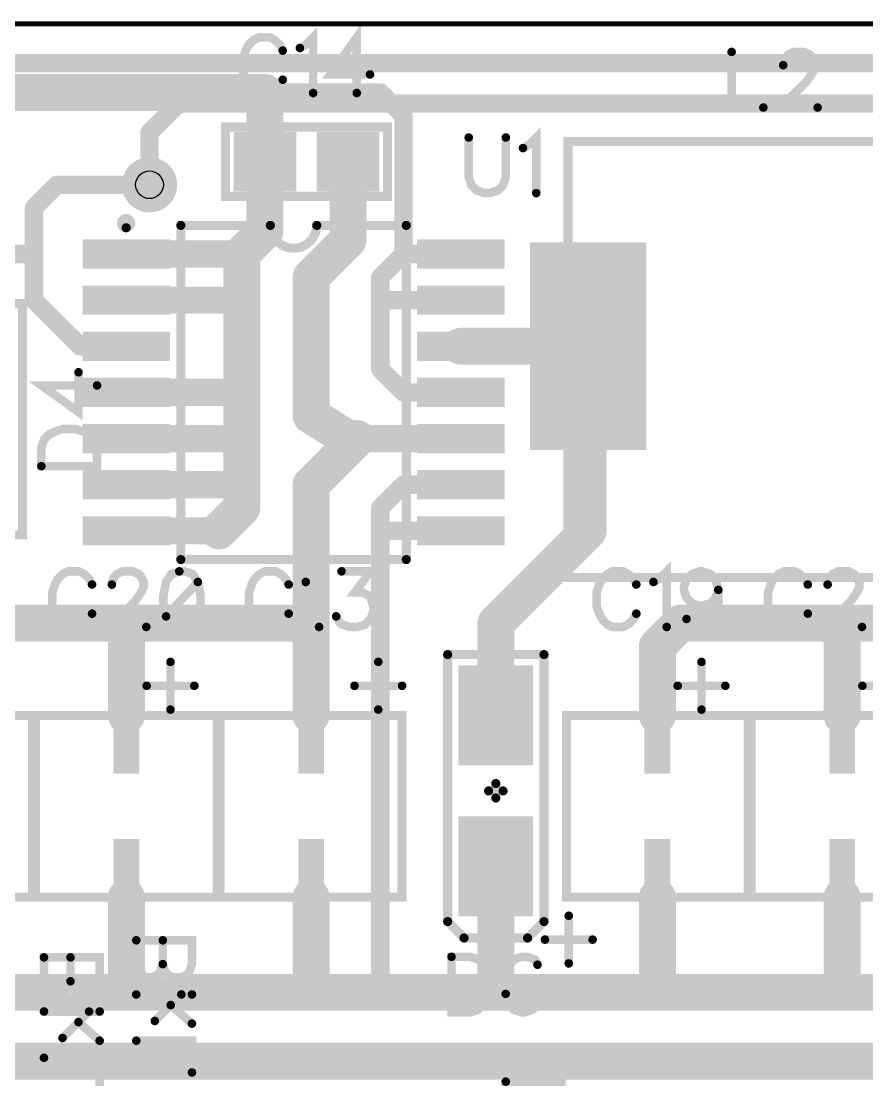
# Model space of a CAD drawing. Extents: x -88 to 103, y -135 to 135.
# Drawn here: x 32.67 to 55.92, y 80.93 to 110.07 of the extents above; entities that cross this region are included whole.
import ezdxf

# ---------------------------------------------------------------- set-up
doc = ezdxf.new("R2010")
doc.units = 0
for name, color, linetype in [('Board_Outline', 13, 'CONTINUOUS'), ('Bottom', 6, 'CONTINUOUS'), ('Drill_Bottom', 8, 'CONTINUOUS'), ('Drill_Top', 7, 'CONTINUOUS'), ('Top', 5, 'CONTINUOUS'), ('Top_Assy', 1, 'CONTINUOUS'), ('Top_Mask', 3, 'CONTINUOUS'), ('Top_Paste', 4, 'CONTINUOUS'), ('Top_Silk', 2, 'CONTINUOUS')]:
    doc.layers.add(name, color=color, linetype=linetype)

msp = doc.modelspace()

# ---------------------------------------------------------------- linework, layer by layer
at = {"layer": 'Board_Outline', "linetype": 'CONTINUOUS', "const_width": 0.14}
msp.add_lwpolyline([(-0.0005, 0), (79.9995, 0), (79.9995, 110), (-0.0005, 110), (-0.0005, 0)], dxfattribs=at)
at = {"layer": 'Bottom', "linetype": 'CONTINUOUS'}
for points, const_width in [([(21.8452, 108.9138), (59.3783, 108.9138)], 0.5), ([(36.9922, 107.8025), (36.1945, 107.0048)], 0.508), ([(58.7432, 107.8025), (36.9922, 107.8025)], 0.508), ([(36.1945, 107.0048), (36.1945, 105.5676)], 0.508)]:
    msp.add_lwpolyline(points, dxfattribs=dict(at, const_width=const_width))
for points, const_width in [([(36.8652, 107.8025, 1), (37.1192, 107.8025, 1), (36.8652, 107.8025, 1)], 0.254), ([(36.8652, 107.8025, 1), (37.1192, 107.8025, 1), (36.8652, 107.8025, 1)], 0.254), ([(36.0675, 107.0048, 1), (36.3215, 107.0048, 1), (36.0675, 107.0048, 1)], 0.254), ([(36.0675, 107.0048, 1), (36.3215, 107.0048, 1), (36.0675, 107.0048, 1)], 0.254), ([(36.5755, 105.5676, 1), (35.8135, 105.5676, 1), (36.5755, 105.5676, 1)], 0.762), ([(36.0675, 105.5676, 1), (36.3215, 105.5676, 1), (36.0675, 105.5676, 1)], 0.254)]:
    msp.add_lwpolyline(points, format="xyb", dxfattribs=dict(at, const_width=const_width))
at = {"layer": 'Drill_Bottom'}
msp.add_circle((36.1945, 105.5676), 0.381, dxfattribs=at)
at = {"layer": 'Drill_Top'}
msp.add_circle((36.1945, 105.5676), 0.381, dxfattribs=at)
at = {"layer": 'Top', "linetype": 'CONTINUOUS'}
for points, const_width in [([(27.3045, 108.1076), (39.3695, 108.1076)], 1.016), ([(39.3695, 108.1076), (39.3695, 106.2026)], 1.016), ([(39.3695, 108.1076), (42.5445, 108.1076)], 0.508), ([(42.5445, 108.1076), (43.1795, 107.4726)], 0.508), ([(43.1795, 107.4726), (43.1795, 103.6626)], 0.508), ([(39.3695, 106.2026), (39.3695, 104.2976)], 1.016), ([(41.6555, 106.2026), (41.6555, 104.0436)], 1.016), ([(33.649, 105.5676), (33.0195, 104.9382)], 0.508), ([(36.1945, 105.5676), (33.649, 105.5676)], 0.508), ([(33.0195, 104.9382), (33.0195, 103.6626)], 0.508), ([(39.3695, 104.2976), (38.7345, 103.6626)], 1.016), ([(41.6555, 104.0436), (40.6395, 103.0276)], 1.016), ([(38.7345, 103.6626), (35.5565, 103.6626)], 0.75), ([(38.7345, 102.3926), (38.7345, 103.6626)], 1.016), ([(31.7495, 103.6626), (33.0195, 103.6626)], 0.508), ([(33.0195, 103.6626), (33.0195, 102.3926)], 0.508), ([(43.1795, 103.6626), (42.5445, 103.0276)], 0.508), ([(44.7565, 103.6626), (43.1795, 103.6626)], 0.508), ([(43.1795, 103.6626), (43.1795, 103.6626)], 0.508), ([(40.6395, 103.0276), (40.6395, 99.2176)], 1.016), ([(42.5445, 103.0276), (42.5445, 102.3926)], 0.508), ([(38.7345, 99.8526), (38.7345, 102.3926)], 1.016), ([(38.7345, 102.3926), (38.7345, 102.3926)], 1.016), ([(33.0195, 102.3926), (34.2895, 101.1226)], 0.508), ([(35.5565, 102.3926), (38.7345, 102.3926)], 0.75), ([(42.5445, 102.3926), (42.5445, 100.4876)], 0.508), ([(42.5445, 102.3926), (42.5445, 102.3926)], 0.508), ([(42.5445, 102.3926), (44.7565, 102.3926)], 0.508), ([(48.2595, 101.1226), (44.7565, 101.1226)], 1.016), ([(44.7565, 101.1226), (44.7565, 101.1226)], 1.016), ([(48.2595, 96.0426), (48.2595, 101.1226)], 1.016), ([(34.2895, 101.1226), (35.5565, 101.1226)], 0.508), ([(42.5445, 100.4876), (43.1795, 99.8526)], 0.508), ([(35.5565, 99.8526), (38.7345, 99.8526)], 0.75), ([(38.7345, 98.5826), (38.7345, 99.8526)], 1.016), ([(38.7345, 99.8526), (38.7345, 99.8526)], 1.016), ([(43.1795, 99.8526), (44.7565, 99.8526)], 0.508), ([(40.6395, 99.2176), (41.6555, 98.5826)], 1.016), ([(38.7345, 97.3126), (38.7345, 98.5826)], 1.016), ([(38.7345, 98.5826), (38.7345, 98.5826)], 1.016), ([(41.9095, 98.5826), (40.6395, 97.3126)], 1.016), ([(41.6555, 98.5826), (41.9095, 98.5826)], 1.016), ([(41.9095, 98.5826), (41.9095, 98.5826)], 1.016), ([(35.5565, 98.5826), (38.7345, 98.5826)], 0.75), ([(41.9095, 98.5826), (44.7565, 98.5826)], 0.75), ([(38.7345, 97.3126), (35.5565, 97.3126)], 0.75), ([(38.7345, 96.6776), (38.7345, 97.3126)], 1.016), ([(38.7345, 97.3126), (38.7345, 97.3126)], 1.016), ([(40.6395, 97.3126), (40.6395, 93.5026)], 1.016), ([(43.1795, 97.3126), (42.5445, 96.6776)], 0.508), ([(44.7565, 97.3126), (43.1795, 97.3126)], 0.508), ([(38.0995, 96.0426), (38.7345, 96.6776)], 1.016), ([(42.5445, 96.6776), (42.5445, 96.0426)], 0.508), ([(45.7195, 93.5026), (48.2595, 96.0426)], 1.016), ([(35.5565, 96.0426), (38.0995, 96.0426)], 0.75), ([(42.5445, 96.0426), (42.5445, 83.3426)], 0.508), ([(42.5445, 96.0426), (42.5445, 96.0426)], 0.508), ([(42.5445, 96.0426), (44.7565, 96.0426)], 0.508), ([(35.5595, 93.5026), (30.4795, 93.5026)], 1.016), ([(40.6395, 93.5026), (35.5595, 93.5026)], 1.016), ([(35.5595, 90.9626), (35.5595, 93.5026)], 1.016), ([(35.5595, 93.5026), (35.5595, 93.5026)], 1.016), ([(40.6395, 93.5026), (40.6395, 90.9626)], 1.016), ([(45.7195, 90.9626), (45.7195, 93.5026)], 1.016), ([(50.7995, 93.5026), (50.1645, 92.8676)], 1.016), ([(55.2445, 93.5026), (50.7995, 93.5026)], 1.016), ([(55.2445, 90.9626), (55.2445, 93.5026)], 1.016), ([(55.2445, 93.5026), (57.1495, 93.5026)], 1.016), ([(50.1645, 92.8676), (50.1645, 90.9626)], 1.016), ([(45.7195, 86.8126), (45.7195, 83.3426)], 1.016), ([(35.5595, 83.3426), (35.5595, 85.9626)], 1.016), ([(40.6395, 83.3426), (40.6395, 85.9626)], 1.016), ([(50.1645, 83.3426), (50.1645, 85.9626)], 1.016), ([(55.2445, 85.9626), (55.2445, 83.3426)], 1.016), ([(30.4795, 83.3426), (35.5595, 83.3426)], 1.016), ([(35.5595, 83.3426), (40.6395, 83.3426)], 1.016), ([(40.6395, 83.3426), (42.5445, 83.3426)], 1.016), ([(42.5445, 83.3426), (45.7195, 83.3426)], 1.016), ([(45.7195, 83.3426), (50.1645, 83.3426)], 1.016), ([(45.7195, 83.3426), (45.7195, 83.3426)], 1.016), ([(50.1645, 83.3426), (55.2445, 83.3426)], 1.016), ([(55.2445, 83.3426), (66.0395, 83.3426)], 1.016), ([(25.5645, 81.4472), (62.3395, 81.4472)], 1.016)]:
    msp.add_lwpolyline(points, dxfattribs=dict(at, const_width=const_width))
for points, const_width in [([(39.1155, 108.1076, 1), (39.6235, 108.1076, 1), (39.1155, 108.1076, 1)], 0.508), ([(39.1155, 108.1076, 1), (39.6235, 108.1076, 1), (39.1155, 108.1076, 1)], 0.508), ([(39.2425, 108.1076, 1), (39.4965, 108.1076, 1), (39.2425, 108.1076, 1)], 0.254), ([(42.4175, 108.1076, 1), (42.6715, 108.1076, 1), (42.4175, 108.1076, 1)], 0.254), ([(42.4175, 108.1076, 1), (42.6715, 108.1076, 1), (42.4175, 108.1076, 1)], 0.254), ([(43.0525, 107.4726, 1), (43.3065, 107.4726, 1), (43.0525, 107.4726, 1)], 0.254), ([(43.0525, 107.4726, 1), (43.3065, 107.4726, 1), (43.0525, 107.4726, 1)], 0.254), ([(39.1155, 106.2026, 1), (39.6235, 106.2026, 1), (39.1155, 106.2026, 1)], 0.508), ([(39.1155, 106.2026, 1), (39.6235, 106.2026, 1), (39.1155, 106.2026, 1)], 0.508), ([(41.4015, 106.2026, 1), (41.9095, 106.2026, 1), (41.4015, 106.2026, 1)], 0.508), ([(36.5755, 105.5676, 1), (35.8135, 105.5676, 1), (36.5755, 105.5676, 1)], 0.762), ([(33.522, 105.5676, 1), (33.776, 105.5676, 1), (33.522, 105.5676, 1)], 0.254), ([(33.522, 105.5676, 1), (33.776, 105.5676, 1), (33.522, 105.5676, 1)], 0.254), ([(36.0675, 105.5676, 1), (36.3215, 105.5676, 1), (36.0675, 105.5676, 1)], 0.254), ([(32.8925, 104.9382, 1), (33.1465, 104.9382, 1), (32.8925, 104.9382, 1)], 0.254), ([(32.8925, 104.9382, 1), (33.1465, 104.9382, 1), (32.8925, 104.9382, 1)], 0.254), ([(39.1155, 104.2976, 1), (39.6235, 104.2976, 1), (39.1155, 104.2976, 1)], 0.508), ([(39.1155, 104.2976, 1), (39.6235, 104.2976, 1), (39.1155, 104.2976, 1)], 0.508), ([(41.4015, 104.0436, 1), (41.9095, 104.0436, 1), (41.4015, 104.0436, 1)], 0.508), ([(41.4015, 104.0436, 1), (41.9095, 104.0436, 1), (41.4015, 104.0436, 1)], 0.508), ([(35.369, 103.6626, 1), (35.744, 103.6626, 1), (35.369, 103.6626, 1)], 0.375), ([(38.4805, 103.6626, 1), (38.9885, 103.6626, 1), (38.4805, 103.6626, 1)], 0.508), ([(38.4805, 103.6626, 1), (38.9885, 103.6626, 1), (38.4805, 103.6626, 1)], 0.508), ([(38.547, 103.6626, 1), (38.922, 103.6626, 1), (38.547, 103.6626, 1)], 0.375), ([(32.8925, 103.6626, 1), (33.1465, 103.6626, 1), (32.8925, 103.6626, 1)], 0.254), ([(32.8925, 103.6626, 1), (33.1465, 103.6626, 1), (32.8925, 103.6626, 1)], 0.254), ([(32.8925, 103.6626, 1), (33.1465, 103.6626, 1), (32.8925, 103.6626, 1)], 0.254), ([(43.0525, 103.6626, 1), (43.3065, 103.6626, 1), (43.0525, 103.6626, 1)], 0.254), ([(43.0525, 103.6626, 1), (43.3065, 103.6626, 1), (43.0525, 103.6626, 1)], 0.254), ([(43.0525, 103.6626, 1), (43.3065, 103.6626, 1), (43.0525, 103.6626, 1)], 0.254), ([(43.0525, 103.6626, 1), (43.3065, 103.6626, 1), (43.0525, 103.6626, 1)], 0.254), ([(44.6295, 103.6626, 1), (44.8835, 103.6626, 1), (44.6295, 103.6626, 1)], 0.254), ([(40.3855, 103.0276, 1), (40.8935, 103.0276, 1), (40.3855, 103.0276, 1)], 0.508), ([(40.3855, 103.0276, 1), (40.8935, 103.0276, 1), (40.3855, 103.0276, 1)], 0.508), ([(42.4175, 103.0276, 1), (42.6715, 103.0276, 1), (42.4175, 103.0276, 1)], 0.254), ([(42.4175, 103.0276, 1), (42.6715, 103.0276, 1), (42.4175, 103.0276, 1)], 0.254), ([(38.4805, 102.3926, 1), (38.9885, 102.3926, 1), (38.4805, 102.3926, 1)], 0.508), ([(38.4805, 102.3926, 1), (38.9885, 102.3926, 1), (38.4805, 102.3926, 1)], 0.508), ([(38.4805, 102.3926, 1), (38.9885, 102.3926, 1), (38.4805, 102.3926, 1)], 0.508), ([(32.8925, 102.3926, 1), (33.1465, 102.3926, 1), (32.8925, 102.3926, 1)], 0.254), ([(32.8925, 102.3926, 1), (33.1465, 102.3926, 1), (32.8925, 102.3926, 1)], 0.254), ([(35.369, 102.3926, 1), (35.744, 102.3926, 1), (35.369, 102.3926, 1)], 0.375), ([(38.547, 102.3926, 1), (38.922, 102.3926, 1), (38.547, 102.3926, 1)], 0.375), ([(42.4175, 102.3926, 1), (42.6715, 102.3926, 1), (42.4175, 102.3926, 1)], 0.254), ([(42.4175, 102.3926, 1), (42.6715, 102.3926, 1), (42.4175, 102.3926, 1)], 0.254), ([(42.4175, 102.3926, 1), (42.6715, 102.3926, 1), (42.4175, 102.3926, 1)], 0.254), ([(42.4175, 102.3926, 1), (42.6715, 102.3926, 1), (42.4175, 102.3926, 1)], 0.254), ([(44.6295, 102.3926, 1), (44.8835, 102.3926, 1), (44.6295, 102.3926, 1)], 0.254), ([(44.5025, 101.1226, 1), (45.0105, 101.1226, 1), (44.5025, 101.1226, 1)], 0.508), ([(44.5025, 101.1226, 1), (45.0105, 101.1226, 1), (44.5025, 101.1226, 1)], 0.508), ([(48.0055, 101.1226, 1), (48.5135, 101.1226, 1), (48.0055, 101.1226, 1)], 0.508), ([(48.0055, 101.1226, 1), (48.5135, 101.1226, 1), (48.0055, 101.1226, 1)], 0.508), ([(34.1625, 101.1226, 1), (34.4165, 101.1226, 1), (34.1625, 101.1226, 1)], 0.254), ([(34.1625, 101.1226, 1), (34.4165, 101.1226, 1), (34.1625, 101.1226, 1)], 0.254), ([(35.4295, 101.1226, 1), (35.6835, 101.1226, 1), (35.4295, 101.1226, 1)], 0.254), ([(42.4175, 100.4876, 1), (42.6715, 100.4876, 1), (42.4175, 100.4876, 1)], 0.254), ([(42.4175, 100.4876, 1), (42.6715, 100.4876, 1), (42.4175, 100.4876, 1)], 0.254), ([(35.369, 99.8526, 1), (35.744, 99.8526, 1), (35.369, 99.8526, 1)], 0.375), ([(38.4805, 99.8526, 1), (38.9885, 99.8526, 1), (38.4805, 99.8526, 1)], 0.508), ([(38.4805, 99.8526, 1), (38.9885, 99.8526, 1), (38.4805, 99.8526, 1)], 0.508), ([(38.4805, 99.8526, 1), (38.9885, 99.8526, 1), (38.4805, 99.8526, 1)], 0.508), ([(38.547, 99.8526, 1), (38.922, 99.8526, 1), (38.547, 99.8526, 1)], 0.375), ([(43.0525, 99.8526, 1), (43.3065, 99.8526, 1), (43.0525, 99.8526, 1)], 0.254), ([(43.0525, 99.8526, 1), (43.3065, 99.8526, 1), (43.0525, 99.8526, 1)], 0.254), ([(44.6295, 99.8526, 1), (44.8835, 99.8526, 1), (44.6295, 99.8526, 1)], 0.254), ([(40.3855, 99.2176, 1), (40.8935, 99.2176, 1), (40.3855, 99.2176, 1)], 0.508), ([(40.3855, 99.2176, 1), (40.8935, 99.2176, 1), (40.3855, 99.2176, 1)], 0.508), ([(38.4805, 98.5826, 1), (38.9885, 98.5826, 1), (38.4805, 98.5826, 1)], 0.508), ([(38.4805, 98.5826, 1), (38.9885, 98.5826, 1), (38.4805, 98.5826, 1)], 0.508), ([(38.4805, 98.5826, 1), (38.9885, 98.5826, 1), (38.4805, 98.5826, 1)], 0.508), ([(41.4015, 98.5826, 1), (41.9095, 98.5826, 1), (41.4015, 98.5826, 1)], 0.508), ([(41.4015, 98.5826, 1), (41.9095, 98.5826, 1), (41.4015, 98.5826, 1)], 0.508), ([(41.6555, 98.5826, 1), (42.1635, 98.5826, 1), (41.6555, 98.5826, 1)], 0.508), ([(41.6555, 98.5826, 1), (42.1635, 98.5826, 1), (41.6555, 98.5826, 1)], 0.508), ([(41.6555, 98.5826, 1), (42.1635, 98.5826, 1), (41.6555, 98.5826, 1)], 0.508), ([(35.369, 98.5826, 1), (35.744, 98.5826, 1), (35.369, 98.5826, 1)], 0.375), ([(38.547, 98.5826, 1), (38.922, 98.5826, 1), (38.547, 98.5826, 1)], 0.375), ([(41.722, 98.5826, 1), (42.097, 98.5826, 1), (41.722, 98.5826, 1)], 0.375), ([(44.569, 98.5826, 1), (44.944, 98.5826, 1), (44.569, 98.5826, 1)], 0.375), ([(35.369, 97.3126, 1), (35.744, 97.3126, 1), (35.369, 97.3126, 1)], 0.375), ([(38.4805, 97.3126, 1), (38.9885, 97.3126, 1), (38.4805, 97.3126, 1)], 0.508), ([(38.4805, 97.3126, 1), (38.9885, 97.3126, 1), (38.4805, 97.3126, 1)], 0.508), ([(38.4805, 97.3126, 1), (38.9885, 97.3126, 1), (38.4805, 97.3126, 1)], 0.508), ([(38.547, 97.3126, 1), (38.922, 97.3126, 1), (38.547, 97.3126, 1)], 0.375), ([(40.3855, 97.3126, 1), (40.8935, 97.3126, 1), (40.3855, 97.3126, 1)], 0.508), ([(40.3855, 97.3126, 1), (40.8935, 97.3126, 1), (40.3855, 97.3126, 1)], 0.508), ([(43.0525, 97.3126, 1), (43.3065, 97.3126, 1), (43.0525, 97.3126, 1)], 0.254), ([(43.0525, 97.3126, 1), (43.3065, 97.3126, 1), (43.0525, 97.3126, 1)], 0.254), ([(44.6295, 97.3126, 1), (44.8835, 97.3126, 1), (44.6295, 97.3126, 1)], 0.254), ([(38.4805, 96.6776, 1), (38.9885, 96.6776, 1), (38.4805, 96.6776, 1)], 0.508), ([(38.4805, 96.6776, 1), (38.9885, 96.6776, 1), (38.4805, 96.6776, 1)], 0.508), ([(42.4175, 96.6776, 1), (42.6715, 96.6776, 1), (42.4175, 96.6776, 1)], 0.254), ([(42.4175, 96.6776, 1), (42.6715, 96.6776, 1), (42.4175, 96.6776, 1)], 0.254), ([(37.8455, 96.0426, 1), (38.3535, 96.0426, 1), (37.8455, 96.0426, 1)], 0.508), ([(48.0055, 96.0426, 1), (48.5135, 96.0426, 1), (48.0055, 96.0426, 1)], 0.508), ([(48.0055, 96.0426, 1), (48.5135, 96.0426, 1), (48.0055, 96.0426, 1)], 0.508), ([(35.369, 96.0426, 1), (35.744, 96.0426, 1), (35.369, 96.0426, 1)], 0.375), ([(37.912, 96.0426, 1), (38.287, 96.0426, 1), (37.912, 96.0426, 1)], 0.375), ([(42.4175, 96.0426, 1), (42.6715, 96.0426, 1), (42.4175, 96.0426, 1)], 0.254), ([(42.4175, 96.0426, 1), (42.6715, 96.0426, 1), (42.4175, 96.0426, 1)], 0.254), ([(42.4175, 96.0426, 1), (42.6715, 96.0426, 1), (42.4175, 96.0426, 1)], 0.254), ([(42.4175, 96.0426, 1), (42.6715, 96.0426, 1), (42.4175, 96.0426, 1)], 0.254), ([(44.6295, 96.0426, 1), (44.8835, 96.0426, 1), (44.6295, 96.0426, 1)], 0.254), ([(35.3055, 93.5026, 1), (35.8135, 93.5026, 1), (35.3055, 93.5026, 1)], 0.508), ([(35.3055, 93.5026, 1), (35.8135, 93.5026, 1), (35.3055, 93.5026, 1)], 0.508), ([(35.3055, 93.5026, 1), (35.8135, 93.5026, 1), (35.3055, 93.5026, 1)], 0.508), ([(35.3055, 93.5026, 1), (35.8135, 93.5026, 1), (35.3055, 93.5026, 1)], 0.508), ([(40.3855, 93.5026, 1), (40.8935, 93.5026, 1), (40.3855, 93.5026, 1)], 0.508), ([(40.3855, 93.5026, 1), (40.8935, 93.5026, 1), (40.3855, 93.5026, 1)], 0.508), ([(40.3855, 93.5026, 1), (40.8935, 93.5026, 1), (40.3855, 93.5026, 1)], 0.508), ([(45.4655, 93.5026, 1), (45.9735, 93.5026, 1), (45.4655, 93.5026, 1)], 0.508), ([(45.4655, 93.5026, 1), (45.9735, 93.5026, 1), (45.4655, 93.5026, 1)], 0.508), ([(50.5455, 93.5026, 1), (51.0535, 93.5026, 1), (50.5455, 93.5026, 1)], 0.508), ([(50.5455, 93.5026, 1), (51.0535, 93.5026, 1), (50.5455, 93.5026, 1)], 0.508), ([(54.9905, 93.5026, 1), (55.4985, 93.5026, 1), (54.9905, 93.5026, 1)], 0.508), ([(54.9905, 93.5026, 1), (55.4985, 93.5026, 1), (54.9905, 93.5026, 1)], 0.508), ([(54.9905, 93.5026, 1), (55.4985, 93.5026, 1), (54.9905, 93.5026, 1)], 0.508), ([(49.9105, 92.8676, 1), (50.4185, 92.8676, 1), (49.9105, 92.8676, 1)], 0.508), ([(49.9105, 92.8676, 1), (50.4185, 92.8676, 1), (49.9105, 92.8676, 1)], 0.508), ([(35.3055, 90.9626, 1), (35.8135, 90.9626, 1), (35.3055, 90.9626, 1)], 0.508), ([(40.3855, 90.9626, 1), (40.8935, 90.9626, 1), (40.3855, 90.9626, 1)], 0.508), ([(45.4655, 90.9626, 1), (45.9735, 90.9626, 1), (45.4655, 90.9626, 1)], 0.508), ([(49.9105, 90.9626, 1), (50.4185, 90.9626, 1), (49.9105, 90.9626, 1)], 0.508), ([(54.9905, 90.9626, 1), (55.4985, 90.9626, 1), (54.9905, 90.9626, 1)], 0.508), ([(45.4655, 86.8126, 1), (45.9735, 86.8126, 1), (45.4655, 86.8126, 1)], 0.508), ([(35.3055, 85.9626, 1), (35.8135, 85.9626, 1), (35.3055, 85.9626, 1)], 0.508), ([(40.3855, 85.9626, 1), (40.8935, 85.9626, 1), (40.3855, 85.9626, 1)], 0.508), ([(49.9105, 85.9626, 1), (50.4185, 85.9626, 1), (49.9105, 85.9626, 1)], 0.508), ([(54.9905, 85.9626, 1), (55.4985, 85.9626, 1), (54.9905, 85.9626, 1)], 0.508), ([(35.3055, 83.3426, 1), (35.8135, 83.3426, 1), (35.3055, 83.3426, 1)], 0.508), ([(35.3055, 83.3426, 1), (35.8135, 83.3426, 1), (35.3055, 83.3426, 1)], 0.508), ([(35.3055, 83.3426, 1), (35.8135, 83.3426, 1), (35.3055, 83.3426, 1)], 0.508), ([(40.3855, 83.3426, 1), (40.8935, 83.3426, 1), (40.3855, 83.3426, 1)], 0.508), ([(40.3855, 83.3426, 1), (40.8935, 83.3426, 1), (40.3855, 83.3426, 1)], 0.508), ([(40.3855, 83.3426, 1), (40.8935, 83.3426, 1), (40.3855, 83.3426, 1)], 0.508), ([(42.2905, 83.3426, 1), (42.7985, 83.3426, 1), (42.2905, 83.3426, 1)], 0.508), ([(42.2905, 83.3426, 1), (42.7985, 83.3426, 1), (42.2905, 83.3426, 1)], 0.508), ([(45.4655, 83.3426, 1), (45.9735, 83.3426, 1), (45.4655, 83.3426, 1)], 0.508), ([(45.4655, 83.3426, 1), (45.9735, 83.3426, 1), (45.4655, 83.3426, 1)], 0.508), ([(45.4655, 83.3426, 1), (45.9735, 83.3426, 1), (45.4655, 83.3426, 1)], 0.508), ([(45.4655, 83.3426, 1), (45.9735, 83.3426, 1), (45.4655, 83.3426, 1)], 0.508), ([(49.9105, 83.3426, 1), (50.4185, 83.3426, 1), (49.9105, 83.3426, 1)], 0.508), ([(49.9105, 83.3426, 1), (50.4185, 83.3426, 1), (49.9105, 83.3426, 1)], 0.508), ([(49.9105, 83.3426, 1), (50.4185, 83.3426, 1), (49.9105, 83.3426, 1)], 0.508), ([(54.9905, 83.3426, 1), (55.4985, 83.3426, 1), (54.9905, 83.3426, 1)], 0.508), ([(54.9905, 83.3426, 1), (55.4985, 83.3426, 1), (54.9905, 83.3426, 1)], 0.508), ([(54.9905, 83.3426, 1), (55.4985, 83.3426, 1), (54.9905, 83.3426, 1)], 0.508), ([(42.4175, 83.3426, 1), (42.6715, 83.3426, 1), (42.4175, 83.3426, 1)], 0.254)]:
    msp.add_lwpolyline(points, format="xyb", dxfattribs=dict(at, const_width=const_width))
at = {"layer": 'Top'}
for points in [[(38.6075, 106.9138), (40.1315, 106.9138), (38.6075, 105.4914), (40.1315, 105.4914)], [(40.8935, 106.9138), (42.4175, 106.9138), (40.8935, 105.4914), (42.4175, 105.4914)], [(34.4565, 103.9626), (36.6565, 103.9626), (34.4565, 103.3626), (36.6565, 103.3626)], [(43.6565, 103.9626), (45.8565, 103.9626), (43.6565, 103.3626), (45.8565, 103.3626)], [(46.7609, 103.8785), (49.7581, 103.8785), (46.7609, 98.3667), (49.7581, 98.3667)], [(34.4565, 102.6926), (36.6565, 102.6926), (34.4565, 102.0926), (36.6565, 102.0926)], [(43.6565, 102.6926), (45.8565, 102.6926), (43.6565, 102.0926), (45.8565, 102.0926)], [(34.4565, 101.4226), (36.6565, 101.4226), (34.4565, 100.8226), (36.6565, 100.8226)], [(43.6565, 101.4226), (45.8565, 101.4226), (43.6565, 100.8226), (45.8565, 100.8226)], [(34.4565, 100.1526), (36.6565, 100.1526), (34.4565, 99.5526), (36.6565, 99.5526)], [(43.6565, 100.1526), (45.8565, 100.1526), (43.6565, 99.5526), (45.8565, 99.5526)], [(34.4565, 98.8826), (36.6565, 98.8826), (34.4565, 98.2826), (36.6565, 98.2826)], [(43.6565, 98.8826), (45.8565, 98.8826), (43.6565, 98.2826), (45.8565, 98.2826)], [(34.4565, 97.6126), (36.6565, 97.6126), (34.4565, 97.0126), (36.6565, 97.0126)], [(43.6565, 97.6126), (45.8565, 97.6126), (43.6565, 97.0126), (45.8565, 97.0126)], [(34.4565, 96.3426), (36.6565, 96.3426), (34.4565, 95.7426), (36.6565, 95.7426)], [(43.6565, 96.3426), (45.8565, 96.3426), (43.6565, 95.7426), (45.8565, 95.7426)], [(35.3055, 92.4626), (35.8135, 92.4626), (35.3055, 89.4626), (35.8135, 89.4626)], [(40.3855, 92.4626), (40.8935, 92.4626), (40.3855, 89.4626), (40.8935, 89.4626)], [(49.9105, 92.4626), (50.4185, 92.4626), (49.9105, 89.4626), (50.4185, 89.4626)], [(54.9905, 92.4626), (55.4985, 92.4626), (54.9905, 89.4626), (55.4985, 89.4626)], [(44.7945, 92.2376), (46.6445, 92.2376), (44.7945, 89.6876), (46.6445, 89.6876)], [(44.7945, 88.0876), (46.6445, 88.0876), (44.7945, 85.5376), (46.6445, 85.5376)], [(35.3055, 87.4626), (35.8135, 87.4626), (35.3055, 84.4626), (35.8135, 84.4626)], [(40.3855, 87.4626), (40.8935, 87.4626), (40.3855, 84.4626), (40.8935, 84.4626)], [(49.9105, 87.4626), (50.4185, 87.4626), (49.9105, 84.4626), (50.4185, 84.4626)], [(54.9905, 87.4626), (55.4985, 87.4626), (54.9905, 84.4626), (55.4985, 84.4626)]]:
    msp.add_solid(points, dxfattribs=at)
at = {"layer": 'Top_Assy', "linetype": 'CONTINUOUS', "const_width": 0.0333}
msp.add_lwpolyline([(-0.0005, 109.9976), (79.9995, 109.9976), (79.9995, 73.9976), (-0.0005, 73.9976), (-0.0005, 109.9976)], dxfattribs=at)
at = {"layer": 'Top_Mask'}
for points in [[(38.5055, 107.0158), (40.2335, 107.0158), (38.5055, 105.3894), (40.2335, 105.3894)], [(40.7915, 107.0158), (42.5195, 107.0158), (40.7915, 105.3894), (42.5195, 105.3894)], [(34.3545, 104.0646), (36.7585, 104.0646), (34.3545, 103.2606), (36.7585, 103.2606)], [(43.5545, 104.0646), (45.9585, 104.0646), (43.5545, 103.2606), (45.9585, 103.2606)], [(46.6589, 103.9805), (49.8601, 103.9805), (46.6589, 98.2647), (49.8601, 98.2647)], [(34.3545, 102.7946), (36.7585, 102.7946), (34.3545, 101.9906), (36.7585, 101.9906)], [(43.5545, 102.7946), (45.9585, 102.7946), (43.5545, 101.9906), (45.9585, 101.9906)], [(34.3545, 101.5246), (36.7585, 101.5246), (34.3545, 100.7206), (36.7585, 100.7206)], [(43.5545, 101.5246), (45.9585, 101.5246), (43.5545, 100.7206), (45.9585, 100.7206)], [(34.3545, 100.2546), (36.7585, 100.2546), (34.3545, 99.4506), (36.7585, 99.4506)], [(43.5545, 100.2546), (45.9585, 100.2546), (43.5545, 99.4506), (45.9585, 99.4506)], [(34.3545, 98.9846), (36.7585, 98.9846), (34.3545, 98.1806), (36.7585, 98.1806)], [(43.5545, 98.9846), (45.9585, 98.9846), (43.5545, 98.1806), (45.9585, 98.1806)], [(34.3545, 97.7146), (36.7585, 97.7146), (34.3545, 96.9106), (36.7585, 96.9106)], [(43.5545, 97.7146), (45.9585, 97.7146), (43.5545, 96.9106), (45.9585, 96.9106)], [(34.3545, 96.4446), (36.7585, 96.4446), (34.3545, 95.6406), (36.7585, 95.6406)], [(43.5545, 96.4446), (45.9585, 96.4446), (43.5545, 95.6406), (45.9585, 95.6406)], [(35.2035, 92.5646), (35.9155, 92.5646), (35.2035, 89.3606), (35.9155, 89.3606)], [(40.2835, 92.5646), (40.9955, 92.5646), (40.2835, 89.3606), (40.9955, 89.3606)], [(49.8085, 92.5646), (50.5205, 92.5646), (49.8085, 89.3606), (50.5205, 89.3606)], [(54.8885, 92.5646), (55.6005, 92.5646), (54.8885, 89.3606), (55.6005, 89.3606)], [(44.6925, 92.3396), (46.7465, 92.3396), (44.6925, 89.5856), (46.7465, 89.5856)], [(44.6925, 88.1896), (46.7465, 88.1896), (44.6925, 85.4356), (46.7465, 85.4356)], [(35.2035, 87.5646), (35.9155, 87.5646), (35.2035, 84.3606), (35.9155, 84.3606)], [(40.2835, 87.5646), (40.9955, 87.5646), (40.2835, 84.3606), (40.9955, 84.3606)], [(49.8085, 87.5646), (50.5205, 87.5646), (49.8085, 84.3606), (50.5205, 84.3606)], [(54.8885, 87.5646), (55.6005, 87.5646), (54.8885, 84.3606), (55.6005, 84.3606)]]:
    msp.add_solid(points, dxfattribs=at)
at = {"layer": 'Top_Paste'}
for points in [[(38.6075, 106.9138), (40.1315, 106.9138), (38.6075, 105.4914), (40.1315, 105.4914)], [(40.8935, 106.9138), (42.4175, 106.9138), (40.8935, 105.4914), (42.4175, 105.4914)], [(34.4565, 103.9626), (36.6565, 103.9626), (34.4565, 103.3626), (36.6565, 103.3626)], [(43.6565, 103.9626), (45.8565, 103.9626), (43.6565, 103.3626), (45.8565, 103.3626)], [(46.7609, 103.8785), (49.7581, 103.8785), (46.7609, 98.3667), (49.7581, 98.3667)], [(34.4565, 102.6926), (36.6565, 102.6926), (34.4565, 102.0926), (36.6565, 102.0926)], [(43.6565, 102.6926), (45.8565, 102.6926), (43.6565, 102.0926), (45.8565, 102.0926)], [(34.4565, 101.4226), (36.6565, 101.4226), (34.4565, 100.8226), (36.6565, 100.8226)], [(43.6565, 101.4226), (45.8565, 101.4226), (43.6565, 100.8226), (45.8565, 100.8226)], [(34.4565, 100.1526), (36.6565, 100.1526), (34.4565, 99.5526), (36.6565, 99.5526)], [(43.6565, 100.1526), (45.8565, 100.1526), (43.6565, 99.5526), (45.8565, 99.5526)], [(34.4565, 98.8826), (36.6565, 98.8826), (34.4565, 98.2826), (36.6565, 98.2826)], [(43.6565, 98.8826), (45.8565, 98.8826), (43.6565, 98.2826), (45.8565, 98.2826)], [(34.4565, 97.6126), (36.6565, 97.6126), (34.4565, 97.0126), (36.6565, 97.0126)], [(43.6565, 97.6126), (45.8565, 97.6126), (43.6565, 97.0126), (45.8565, 97.0126)], [(34.4565, 96.3426), (36.6565, 96.3426), (34.4565, 95.7426), (36.6565, 95.7426)], [(43.6565, 96.3426), (45.8565, 96.3426), (43.6565, 95.7426), (45.8565, 95.7426)], [(35.3055, 92.4626), (35.8135, 92.4626), (35.3055, 89.4626), (35.8135, 89.4626)], [(40.3855, 92.4626), (40.8935, 92.4626), (40.3855, 89.4626), (40.8935, 89.4626)], [(49.9105, 92.4626), (50.4185, 92.4626), (49.9105, 89.4626), (50.4185, 89.4626)], [(54.9905, 92.4626), (55.4985, 92.4626), (54.9905, 89.4626), (55.4985, 89.4626)], [(44.7945, 92.2376), (46.6445, 92.2376), (44.7945, 89.6876), (46.6445, 89.6876)], [(44.7945, 88.0876), (46.6445, 88.0876), (44.7945, 85.5376), (46.6445, 85.5376)], [(35.3055, 87.4626), (35.8135, 87.4626), (35.3055, 84.4626), (35.8135, 84.4626)], [(40.3855, 87.4626), (40.8935, 87.4626), (40.3855, 84.4626), (40.8935, 84.4626)], [(49.9105, 87.4626), (50.4185, 87.4626), (49.9105, 84.4626), (50.4185, 84.4626)], [(54.9905, 87.4626), (55.4985, 87.4626), (54.9905, 84.4626), (55.4985, 84.4626)]]:
    msp.add_solid(points, dxfattribs=at)
at = {"layer": 'Top_Silk', "linetype": 'CONTINUOUS'}
for points, const_width in [([(40.3298, 109.3306), (40.4763, 109.4047), (40.6953, 109.622), (40.6953, 108.0924)], 0.2353), ([(41.8953, 108.0924), (41.8953, 109.622), (41.1659, 108.6029), (42.2592, 108.6029)], 0.2353), ([(39.8592, 109.2599), (39.7867, 109.4047), (39.6402, 109.5513), (39.4953, 109.6237), (39.2038, 109.6237), (39.0573, 109.5513), (38.9124, 109.4047), (38.8383, 109.2599), (38.7658, 109.0409), (38.7658, 108.6753), (38.8383, 108.458), (38.9124, 108.3114), (39.0573, 108.1665), (39.2038, 108.0924), (39.4953, 108.0924), (39.6402, 108.1665), (39.7867, 108.3114), (39.8592, 108.458)], 0.2353), ([(52.2041, 109.2247), (52.2041, 107.6934), (53.0785, 107.6934)], 0.2353), ([(53.6232, 108.8592), (53.6232, 108.9316), (53.6956, 109.0782), (53.768, 109.1506), (53.9146, 109.223), (54.206, 109.223), (54.3509, 109.1506), (54.4234, 109.0782), (54.4975, 108.9316), (54.4975, 108.7867), (54.4234, 108.6402), (54.2785, 108.4229), (53.549, 107.6934), (54.5699, 107.6934)], 0.2353), ([(42.7385, 105.2486), (38.2865, 105.2486), (38.2865, 107.1566), (42.7385, 107.1566), (42.7385, 105.2486)], 0.25), ([(44.9742, 106.8696), (44.9742, 105.7763), (45.0466, 105.5573), (45.1932, 105.4124), (45.4122, 105.3383), (45.5571, 105.3383), (45.7761, 105.4124), (45.9226, 105.5573), (45.9951, 105.7763), (45.9951, 106.8696)], 0.2353), ([(46.4656, 106.5765), (46.6122, 106.6506), (46.8312, 106.8679), (46.8312, 105.3383)], 0.2353), ([(47.7045, 106.7576), (58.7051, 106.7576), (58.7051, 94.7576), (47.7045, 94.7576), (47.7045, 106.7576)], 0.25), ([(35.5509, 104.3844), (35.5901, 104.3906), (35.6254, 104.4086), (35.6534, 104.4366), (35.6714, 104.4719), (35.6776, 104.5111), (35.6714, 104.5502), (35.6534, 104.5855), (35.6254, 104.6136), (35.5901, 104.6316), (35.5509, 104.6378), (35.5118, 104.6316), (35.4765, 104.6136), (35.4484, 104.5855), (35.4304, 104.5502), (35.4242, 104.5111), (35.4304, 104.4719), (35.4484, 104.4366), (35.4765, 104.4086), (35.5118, 104.3906), (35.5509, 104.3844)], 0.25), ([(37.0557, 104.4501), (37.0557, 95.2528)], 0.25), ([(37.0557, 104.4501), (39.5181, 104.4501)], 0.25), ([(39.5181, 104.4501), (39.5273, 104.3513), (39.5517, 104.2551), (39.5908, 104.1639), (39.6434, 104.0798), (39.7085, 104.0049), (39.7844, 103.9409), (39.8693, 103.8895), (39.9611, 103.8519), (40.0576, 103.829), (40.1565, 103.8213), (40.2555, 103.829), (40.352, 103.8519), (40.4438, 103.8895), (40.5287, 103.9409), (40.6046, 104.0049), (40.6696, 104.0798), (40.7223, 104.1639), (40.7613, 104.2551), (40.7857, 104.3513), (40.7949, 104.4501)], 0.25), ([(40.7949, 104.4501), (43.2573, 104.4501)], 0.25), ([(43.2573, 104.4501), (43.2573, 95.2528)], 0.25), ([(32.7045, 102.2959), (29.5245, 102.2959), (29.5245, 95.9359), (32.7045, 95.9359), (32.7045, 102.2959)], 0.25), ([(34.7528, 100.0444), (33.2231, 100.0444), (34.2423, 99.315), (34.2423, 100.4083)], 0.2353), ([(33.2214, 97.8235), (34.7527, 97.8235), (34.7528, 98.334), (34.6786, 98.553), (34.5338, 98.6995), (34.3872, 98.772), (34.1699, 98.8444), (33.8043, 98.8444), (33.5853, 98.772), (33.4404, 98.6995), (33.2939, 98.553), (33.2214, 98.334), (33.2214, 97.8235)], 0.2353), ([(37.0557, 95.2528), (43.2573, 95.2528)], 0.25), ([(34.6147, 94.5659), (34.5423, 94.7107), (34.3957, 94.8573), (34.2508, 94.9297), (33.9594, 94.9297), (33.8128, 94.8573), (33.668, 94.7107), (33.5938, 94.5659), (33.5214, 94.3469), (33.5214, 93.9813), (33.5938, 93.764), (33.668, 93.6174), (33.8128, 93.4725), (33.9594, 93.3984), (34.2508, 93.3984), (34.3957, 93.4725), (34.5423, 93.6174), (34.6147, 93.764)], 0.2353), ([(35.1594, 94.5642), (35.1594, 94.6366), (35.2319, 94.7832), (35.3043, 94.8556), (35.4509, 94.928), (35.7423, 94.928), (35.8872, 94.8556), (35.9596, 94.7832), (36.0338, 94.6366), (36.0338, 94.4917), (35.9596, 94.3452), (35.8148, 94.1279), (35.0853, 93.3984), (36.1062, 93.3984)], 0.2353), ([(37.0148, 94.928), (36.7958, 94.8556), (36.6492, 94.6366), (36.5768, 94.2727), (36.5768, 94.0537), (36.6492, 93.6899), (36.7958, 93.4709), (37.0148, 93.3984), (37.1597, 93.3984), (37.3787, 93.4709), (37.5235, 93.6899), (37.5977, 94.0537), (37.5977, 94.2727), (37.5235, 94.6366), (37.3787, 94.8556), (37.1597, 94.928), (37.0148, 94.928)], 0.2353), ([(40.0224, 94.5659), (39.9499, 94.7107), (39.8034, 94.8573), (39.6585, 94.9297), (39.3671, 94.9297), (39.2205, 94.8573), (39.0756, 94.7107), (39.0015, 94.5659), (38.9291, 94.3469), (38.9291, 93.9813), (39.0015, 93.764), (39.0756, 93.6174), (39.2205, 93.4725), (39.3671, 93.3984), (39.6585, 93.3984), (39.8034, 93.4725), (39.9499, 93.6174), (40.0224, 93.764)], 0.2353), ([(40.493, 94.6366), (40.6395, 94.7107), (40.8585, 94.928), (40.8585, 93.3984)], 0.2353), ([(41.4757, 94.928), (42.2759, 94.928), (41.8396, 94.3452), (42.0586, 94.3452), (42.2034, 94.2727), (42.2759, 94.2003), (42.35, 93.9813), (42.35, 93.8364), (42.2759, 93.6174), (42.131, 93.4709), (41.912, 93.3984), (41.693, 93.3984), (41.4757, 93.4709), (41.4032, 93.545), (41.3291, 93.6899)], 0.2353), ([(49.5836, 94.5659), (49.5112, 94.7107), (49.3646, 94.8573), (49.2197, 94.9297), (48.9283, 94.9297), (48.7817, 94.8573), (48.6368, 94.7107), (48.5627, 94.5659), (48.4903, 94.3469), (48.4903, 93.9813), (48.5627, 93.764), (48.6368, 93.6174), (48.7817, 93.4725), (48.9283, 93.3984), (49.2197, 93.3984), (49.3646, 93.4725), (49.5112, 93.6174), (49.5836, 93.764)], 0.2353), ([(50.0542, 94.6366), (50.2008, 94.7107), (50.4198, 94.928), (50.4198, 93.3984)], 0.2353), ([(51.8388, 94.4193), (51.7647, 94.2003), (51.6198, 94.0537), (51.4008, 93.9813), (51.3283, 93.9813), (51.1093, 94.0537), (50.9645, 94.2003), (50.8903, 94.4193), (50.8903, 94.4917), (50.9645, 94.7107), (51.1093, 94.8556), (51.3283, 94.928), (51.4008, 94.928), (51.6198, 94.8556), (51.7647, 94.7107), (51.8388, 94.4193), (51.8388, 94.0537), (51.7647, 93.6899), (51.6198, 93.4709), (51.4008, 93.3984), (51.2559, 93.3984), (51.0369, 93.4709), (50.9645, 93.6174)], 0.2353), ([(54.2997, 94.5659), (54.2273, 94.7107), (54.0807, 94.8573), (53.9358, 94.9297), (53.6444, 94.9297), (53.4978, 94.8573), (53.353, 94.7107), (53.2788, 94.5659), (53.2064, 94.3469), (53.2064, 93.9813), (53.2788, 93.764), (53.353, 93.6174), (53.4978, 93.4725), (53.6444, 93.3984), (53.9358, 93.3984), (54.0807, 93.4725), (54.2273, 93.6174), (54.2997, 93.764)], 0.2353), ([(54.8444, 94.5642), (54.8444, 94.6366), (54.9169, 94.7832), (54.9893, 94.8556), (55.1359, 94.928), (55.4273, 94.928), (55.5722, 94.8556), (55.6446, 94.7832), (55.7188, 94.6366), (55.7188, 94.4917), (55.6446, 94.3452), (55.4998, 94.1279), (54.7703, 93.3984), (55.7912, 93.3984)], 0.2353), ([(37.5235, 94.6366), (36.6492, 93.6899)], 0.2353), ([(44.3945, 92.6376), (44.3945, 85.29)], 0.25), ([(44.3945, 92.6376), (47.0445, 92.6376)], 0.25), ([(47.0445, 92.6376), (47.0445, 85.29)], 0.25), ([(36.7714, 92.4364), (36.7714, 91.1241)], 0.2353), ([(42.4864, 92.4364), (42.4864, 91.1241)], 0.2353), ([(51.3764, 92.4364), (51.3764, 91.1241)], 0.2353), ([(36.1161, 91.7794), (37.4284, 91.7794)], 0.2353), ([(41.8311, 91.7794), (43.1434, 91.7794)], 0.2353), ([(50.7211, 91.7794), (52.0334, 91.7794)], 0.2353), ([(55.8011, 91.7794), (57.1134, 91.7794)], 0.2353), ([(32.9795, 90.9626), (27.9795, 90.9626), (27.9795, 85.9626), (32.9795, 85.9626), (32.9795, 90.9626)], 0.25), ([(38.0595, 90.9626), (33.0595, 90.9626), (33.0595, 85.9626), (38.0595, 85.9626), (38.0595, 90.9626)], 0.25), ([(43.1395, 90.9626), (38.1395, 90.9626), (38.1395, 85.9626), (43.1395, 85.9626), (43.1395, 90.9626)], 0.25), ([(52.6645, 90.9626), (47.6645, 90.9626), (47.6645, 85.9626), (52.6645, 85.9626), (52.6645, 90.9626)], 0.25), ([(57.7445, 90.9626), (52.7445, 90.9626), (52.7445, 85.9626), (57.7445, 85.9626), (57.7445, 90.9626)], 0.25), ([(45.7195, 89.0886), (45.7195, 88.6908)], 0.25), ([(45.5208, 88.8858), (45.9183, 88.8858)], 0.25), ([(44.3945, 85.29), (44.845, 84.8376)], 0.25), ([(47.0445, 85.29), (46.594, 84.8376)], 0.25), ([(47.7255, 85.4505), (47.7255, 84.1382)], 0.2353), ([(35.8305, 84.775), (37.3618, 84.775), (37.3618, 84.118), (37.2877, 83.899), (37.2153, 83.8266), (37.0704, 83.7542), (36.8514, 83.7542), (36.7048, 83.8266), (36.6324, 83.899), (36.56, 84.118), (36.4858, 83.899), (36.4134, 83.8266), (36.2685, 83.7542), (36.122, 83.7542), (35.9771, 83.8266), (35.903, 83.899), (35.8305, 84.118), (35.8305, 84.775)], 0.2353), ([(36.56, 84.775), (36.56, 84.118)], 0.2353), ([(44.845, 84.8376), (46.594, 84.8376)], 0.25), ([(47.0702, 84.7935), (48.3825, 84.7935)], 0.2353), ([(33.2921, 84.305), (34.8234, 84.305), (34.8234, 83.648), (34.7493, 83.429), (34.6769, 83.3566), (34.532, 83.2841), (34.313, 83.2841), (34.1664, 83.3566), (34.094, 83.429), (34.0215, 83.648), (33.9474, 83.429), (33.875, 83.3566), (33.7301, 83.2841), (33.5835, 83.2841), (33.4387, 83.3566), (33.3645, 83.429), (33.2921, 83.648), (33.2921, 84.305)], 0.2353), ([(34.0215, 84.305), (34.0215, 83.648)], 0.2353), ([(44.5004, 84.3207), (44.5004, 82.7894), (45.0109, 82.7894), (45.2299, 82.8635), (45.3764, 83.0084), (45.4489, 83.1549), (45.5213, 83.3723), (45.5213, 83.7378), (45.4489, 83.9568), (45.3764, 84.1017), (45.2299, 84.2483), (45.0109, 84.3207), (44.5004, 84.3207)], 0.2353), ([(46.8662, 84.1017), (46.7938, 84.2466), (46.5748, 84.319), (46.4299, 84.319), (46.2109, 84.2466), (46.0643, 84.0276), (45.9919, 83.6637), (45.9919, 83.2998), (46.0643, 83.0084), (46.2109, 82.8618), (46.4299, 82.7894), (46.5023, 82.7894), (46.7196, 82.8618), (46.8662, 83.0084), (46.9386, 83.2274), (46.9386, 83.2998), (46.8662, 83.5188), (46.7196, 83.6637), (46.5023, 83.7361), (46.4299, 83.7361), (46.2109, 83.6637), (46.0643, 83.5188), (45.9919, 83.2998)], 0.2353), ([(35.8305, 83.2836), (37.3618, 83.2836)], 0.2353), ([(36.341, 82.5541), (37.0704, 83.2836)], 0.2353), ([(36.779, 82.9921), (37.3618, 82.4817)], 0.2353), ([(33.2921, 82.8136), (34.8234, 82.8136)], 0.2353), ([(33.8025, 82.0841), (34.532, 82.8136)], 0.2353), ([(34.2405, 82.5221), (34.8234, 82.0117)], 0.2353), ([(35.8305, 82.0111), (37.3618, 82.0111), (37.3618, 81.1368)], 0.2353), ([(33.2921, 81.5411), (34.8234, 81.5411), (34.8234, 80.6668)], 0.2353), ([(45.9924, 80.8852), (47.5237, 80.8852), (47.5237, 80.3748), (47.4496, 80.1558), (47.3047, 80.0092), (47.1582, 79.9368), (46.9409, 79.8643), (46.5753, 79.8643), (46.3563, 79.9368), (46.2114, 80.0092), (46.0649, 80.1558), (45.9924, 80.3748), (45.9924, 80.8852)], 0.2353)]:
    msp.add_lwpolyline(points, dxfattribs=dict(at, const_width=const_width))
for points, const_width in [([(39.8003, 109.2599, 1), (39.918, 109.2599, 1), (39.8003, 109.2599, 1)], 0.1176), ([(40.2709, 109.3306, 1), (40.3886, 109.3306, 1), (40.2709, 109.3306, 1)], 0.1176), ([(52.1453, 109.2247, 1), (52.263, 109.2247, 1), (52.1453, 109.2247, 1)], 0.1176), ([(53.5643, 108.8592, 1), (53.682, 108.8592, 1), (53.5643, 108.8592, 1)], 0.1176), ([(42.2004, 108.6029, 1), (42.318, 108.6029, 1), (42.2004, 108.6029, 1)], 0.1176), ([(39.8003, 108.458, 1), (39.918, 108.458, 1), (39.8003, 108.458, 1)], 0.1176), ([(40.6365, 108.0924, 1), (40.7541, 108.0924, 1), (40.6365, 108.0924, 1)], 0.1176), ([(41.8365, 108.0924, 1), (41.9542, 108.0924, 1), (41.8365, 108.0924, 1)], 0.1176), ([(53.0196, 107.6934, 1), (53.1373, 107.6934, 1), (53.0196, 107.6934, 1)], 0.1176), ([(54.5111, 107.6934, 1), (54.6287, 107.6934, 1), (54.5111, 107.6934, 1)], 0.1176), ([(44.9154, 106.8696, 1), (45.033, 106.8696, 1), (44.9154, 106.8696, 1)], 0.1176), ([(45.9362, 106.8696, 1), (46.0539, 106.8696, 1), (45.9362, 106.8696, 1)], 0.1176), ([(46.4068, 106.5765, 1), (46.5245, 106.5765, 1), (46.4068, 106.5765, 1)], 0.1176), ([(46.7724, 105.3383, 1), (46.89, 105.3383, 1), (46.7724, 105.3383, 1)], 0.1176), ([(35.4884, 104.3844, 1), (35.6134, 104.3844, 1), (35.4884, 104.3844, 1)], 0.125), ([(36.9932, 104.4501, 1), (37.1182, 104.4501, 1), (36.9932, 104.4501, 1)], 0.125), ([(36.9932, 104.4501, 1), (37.1182, 104.4501, 1), (36.9932, 104.4501, 1)], 0.125), ([(39.4556, 104.4501, 1), (39.5806, 104.4501, 1), (39.4556, 104.4501, 1)], 0.125), ([(39.4556, 104.4501, 1), (39.5806, 104.4501, 1), (39.4556, 104.4501, 1)], 0.125), ([(40.7324, 104.4501, 1), (40.8574, 104.4501, 1), (40.7324, 104.4501, 1)], 0.125), ([(40.7324, 104.4501, 1), (40.8574, 104.4501, 1), (40.7324, 104.4501, 1)], 0.125), ([(43.1948, 104.4501, 1), (43.3198, 104.4501, 1), (43.1948, 104.4501, 1)], 0.125), ([(43.1948, 104.4501, 1), (43.3198, 104.4501, 1), (43.1948, 104.4501, 1)], 0.125), ([(34.1835, 100.4083, 1), (34.3011, 100.4083, 1), (34.1835, 100.4083, 1)], 0.1176), ([(34.6939, 100.0444, 1), (34.8116, 100.0444, 1), (34.6939, 100.0444, 1)], 0.1176), ([(33.1626, 97.8235, 1), (33.2803, 97.8235, 1), (33.1626, 97.8235, 1)], 0.1176), ([(36.9932, 95.2528, 1), (37.1182, 95.2528, 1), (36.9932, 95.2528, 1)], 0.125), ([(36.9932, 95.2528, 1), (37.1182, 95.2528, 1), (36.9932, 95.2528, 1)], 0.125), ([(43.1948, 95.2528, 1), (43.3198, 95.2528, 1), (43.1948, 95.2528, 1)], 0.125), ([(43.1948, 95.2528, 1), (43.3198, 95.2528, 1), (43.1948, 95.2528, 1)], 0.125), ([(36.956, 94.928, 1), (37.0736, 94.928, 1), (36.956, 94.928, 1)], 0.1176), ([(41.4169, 94.928, 1), (41.5345, 94.928, 1), (41.4169, 94.928, 1)], 0.1176), ([(37.4647, 94.6366, 1), (37.5824, 94.6366, 1), (37.4647, 94.6366, 1)], 0.1176), ([(40.4341, 94.6366, 1), (40.5518, 94.6366, 1), (40.4341, 94.6366, 1)], 0.1176), ([(49.9954, 94.6366, 1), (50.113, 94.6366, 1), (49.9954, 94.6366, 1)], 0.1176), ([(34.5559, 94.5659, 1), (34.6735, 94.5659, 1), (34.5559, 94.5659, 1)], 0.1176), ([(35.1006, 94.5642, 1), (35.2183, 94.5642, 1), (35.1006, 94.5642, 1)], 0.1176), ([(39.9636, 94.5659, 1), (40.0812, 94.5659, 1), (39.9636, 94.5659, 1)], 0.1176), ([(49.5248, 94.5659, 1), (49.6424, 94.5659, 1), (49.5248, 94.5659, 1)], 0.1176), ([(51.78, 94.4193, 1), (51.8976, 94.4193, 1), (51.78, 94.4193, 1)], 0.1176), ([(54.2409, 94.5659, 1), (54.3585, 94.5659, 1), (54.2409, 94.5659, 1)], 0.1176), ([(54.7856, 94.5642, 1), (54.9033, 94.5642, 1), (54.7856, 94.5642, 1)], 0.1176), ([(34.5559, 93.764, 1), (34.6735, 93.764, 1), (34.5559, 93.764, 1)], 0.1176), ([(39.9636, 93.764, 1), (40.0812, 93.764, 1), (39.9636, 93.764, 1)], 0.1176), ([(49.5248, 93.764, 1), (49.6424, 93.764, 1), (49.5248, 93.764, 1)], 0.1176), ([(54.2409, 93.764, 1), (54.3585, 93.764, 1), (54.2409, 93.764, 1)], 0.1176), ([(36.5904, 93.6899, 1), (36.708, 93.6899, 1), (36.5904, 93.6899, 1)], 0.1176), ([(41.2703, 93.6899, 1), (41.3879, 93.6899, 1), (41.2703, 93.6899, 1)], 0.1176), ([(50.9056, 93.6174, 1), (51.0233, 93.6174, 1), (50.9056, 93.6174, 1)], 0.1176), ([(36.0474, 93.3984, 1), (36.165, 93.3984, 1), (36.0474, 93.3984, 1)], 0.1176), ([(40.7997, 93.3984, 1), (40.9174, 93.3984, 1), (40.7997, 93.3984, 1)], 0.1176), ([(50.3609, 93.3984, 1), (50.4786, 93.3984, 1), (50.3609, 93.3984, 1)], 0.1176), ([(55.7324, 93.3984, 1), (55.85, 93.3984, 1), (55.7324, 93.3984, 1)], 0.1176), ([(44.332, 92.6376, 1), (44.457, 92.6376, 1), (44.332, 92.6376, 1)], 0.125), ([(44.332, 92.6376, 1), (44.457, 92.6376, 1), (44.332, 92.6376, 1)], 0.125), ([(46.982, 92.6376, 1), (47.107, 92.6376, 1), (46.982, 92.6376, 1)], 0.125), ([(46.982, 92.6376, 1), (47.107, 92.6376, 1), (46.982, 92.6376, 1)], 0.125), ([(36.7126, 92.4364, 1), (36.8303, 92.4364, 1), (36.7126, 92.4364, 1)], 0.1176), ([(42.4276, 92.4364, 1), (42.5453, 92.4364, 1), (42.4276, 92.4364, 1)], 0.1176), ([(51.3176, 92.4364, 1), (51.4353, 92.4364, 1), (51.3176, 92.4364, 1)], 0.1176), ([(36.0573, 91.7794, 1), (36.1749, 91.7794, 1), (36.0573, 91.7794, 1)], 0.1176), ([(37.3696, 91.7794, 1), (37.4873, 91.7794, 1), (37.3696, 91.7794, 1)], 0.1176), ([(41.7723, 91.7794, 1), (41.8899, 91.7794, 1), (41.7723, 91.7794, 1)], 0.1176), ([(43.0846, 91.7794, 1), (43.2023, 91.7794, 1), (43.0846, 91.7794, 1)], 0.1176), ([(50.6623, 91.7794, 1), (50.7799, 91.7794, 1), (50.6623, 91.7794, 1)], 0.1176), ([(51.9746, 91.7794, 1), (52.0923, 91.7794, 1), (51.9746, 91.7794, 1)], 0.1176), ([(55.7423, 91.7794, 1), (55.8599, 91.7794, 1), (55.7423, 91.7794, 1)], 0.1176), ([(36.7126, 91.1241, 1), (36.8303, 91.1241, 1), (36.7126, 91.1241, 1)], 0.1176), ([(42.4276, 91.1241, 1), (42.5453, 91.1241, 1), (42.4276, 91.1241, 1)], 0.1176), ([(51.3176, 91.1241, 1), (51.4353, 91.1241, 1), (51.3176, 91.1241, 1)], 0.1176), ([(45.657, 89.0886, 1), (45.782, 89.0886, 1), (45.657, 89.0886, 1)], 0.125), ([(45.4583, 88.8858, 1), (45.5833, 88.8858, 1), (45.4583, 88.8858, 1)], 0.125), ([(45.8558, 88.8858, 1), (45.9808, 88.8858, 1), (45.8558, 88.8858, 1)], 0.125), ([(45.657, 88.6908, 1), (45.782, 88.6908, 1), (45.657, 88.6908, 1)], 0.125), ([(44.332, 85.29, 1), (44.457, 85.29, 1), (44.332, 85.29, 1)], 0.125), ([(44.332, 85.29, 1), (44.457, 85.29, 1), (44.332, 85.29, 1)], 0.125), ([(46.982, 85.29, 1), (47.107, 85.29, 1), (46.982, 85.29, 1)], 0.125), ([(46.982, 85.29, 1), (47.107, 85.29, 1), (46.982, 85.29, 1)], 0.125), ([(47.6667, 85.4505, 1), (47.7844, 85.4505, 1), (47.6667, 85.4505, 1)], 0.1176), ([(35.7717, 84.775, 1), (35.8893, 84.775, 1), (35.7717, 84.775, 1)], 0.1176), ([(36.5011, 84.775, 1), (36.6188, 84.775, 1), (36.5011, 84.775, 1)], 0.1176), ([(44.7825, 84.8376, 1), (44.9075, 84.8376, 1), (44.7825, 84.8376, 1)], 0.125), ([(44.7825, 84.8376, 1), (44.9075, 84.8376, 1), (44.7825, 84.8376, 1)], 0.125), ([(46.5315, 84.8376, 1), (46.6565, 84.8376, 1), (46.5315, 84.8376, 1)], 0.125), ([(46.5315, 84.8376, 1), (46.6565, 84.8376, 1), (46.5315, 84.8376, 1)], 0.125), ([(47.0114, 84.7935, 1), (47.129, 84.7935, 1), (47.0114, 84.7935, 1)], 0.1176), ([(48.3237, 84.7935, 1), (48.4414, 84.7935, 1), (48.3237, 84.7935, 1)], 0.1176), ([(33.2333, 84.305, 1), (33.3509, 84.305, 1), (33.2333, 84.305, 1)], 0.1176), ([(33.9627, 84.305, 1), (34.0804, 84.305, 1), (33.9627, 84.305, 1)], 0.1176), ([(36.5011, 84.118, 1), (36.6188, 84.118, 1), (36.5011, 84.118, 1)], 0.1176), ([(44.4416, 84.3207, 1), (44.5592, 84.3207, 1), (44.4416, 84.3207, 1)], 0.1176), ([(46.8074, 84.1017, 1), (46.925, 84.1017, 1), (46.8074, 84.1017, 1)], 0.1176), ([(47.6667, 84.1382, 1), (47.7844, 84.1382, 1), (47.6667, 84.1382, 1)], 0.1176), ([(33.9627, 83.648, 1), (34.0804, 83.648, 1), (33.9627, 83.648, 1)], 0.1176), ([(35.7717, 83.2836, 1), (35.8893, 83.2836, 1), (35.7717, 83.2836, 1)], 0.1176), ([(37.0116, 83.2836, 1), (37.1292, 83.2836, 1), (37.0116, 83.2836, 1)], 0.1176), ([(37.303, 83.2836, 1), (37.4207, 83.2836, 1), (37.303, 83.2836, 1)], 0.1176), ([(45.9331, 83.2998, 1), (46.0507, 83.2998, 1), (45.9331, 83.2998, 1)], 0.1176), ([(36.7201, 82.9921, 1), (36.8378, 82.9921, 1), (36.7201, 82.9921, 1)], 0.1176), ([(33.2333, 82.8136, 1), (33.3509, 82.8136, 1), (33.2333, 82.8136, 1)], 0.1176), ([(34.4732, 82.8136, 1), (34.5908, 82.8136, 1), (34.4732, 82.8136, 1)], 0.1176), ([(34.7646, 82.8136, 1), (34.8822, 82.8136, 1), (34.7646, 82.8136, 1)], 0.1176), ([(34.1817, 82.5221, 1), (34.2994, 82.5221, 1), (34.1817, 82.5221, 1)], 0.1176), ([(36.2821, 82.5541, 1), (36.3998, 82.5541, 1), (36.2821, 82.5541, 1)], 0.1176), ([(37.303, 82.4817, 1), (37.4207, 82.4817, 1), (37.303, 82.4817, 1)], 0.1176), ([(33.7437, 82.0841, 1), (33.8614, 82.0841, 1), (33.7437, 82.0841, 1)], 0.1176), ([(34.7646, 82.0117, 1), (34.8822, 82.0117, 1), (34.7646, 82.0117, 1)], 0.1176), ([(35.7717, 82.0111, 1), (35.8893, 82.0111, 1), (35.7717, 82.0111, 1)], 0.1176), ([(33.2333, 81.5411, 1), (33.3509, 81.5411, 1), (33.2333, 81.5411, 1)], 0.1176), ([(37.303, 81.1368, 1), (37.4207, 81.1368, 1), (37.303, 81.1368, 1)], 0.1176), ([(45.9336, 80.8852, 1), (46.0512, 80.8852, 1), (45.9336, 80.8852, 1)], 0.1176)]:
    msp.add_lwpolyline(points, format="xyb", dxfattribs=dict(at, const_width=const_width))

doc.saveas('drawing.dxf')
